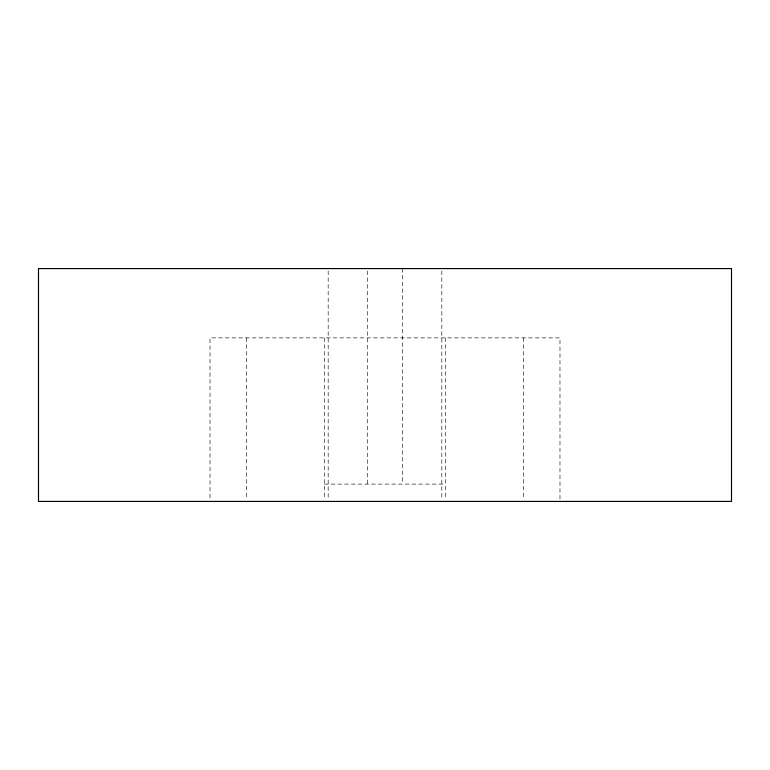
<?xml version="1.0" encoding="UTF-8"?>
<svg xmlns="http://www.w3.org/2000/svg" width="770" height="770" viewBox="0 0 770 770"><rect width="100%" height="100%" fill="white"/><g stroke="black" fill="none" stroke-linecap="round" stroke-linejoin="round"><path stroke-width="0.58" stroke-dasharray="3.85 2.89" d="M324.363 484.099L445.637 484.099M559.982 499.018L559.982 337.876L210.017 337.876L210.017 499.018M523.6 337.876L523.6 499.018M445.637 337.876L445.637 499.114M441.826 270.973L441.826 499.027M402.325 268.576L402.325 484.099M367.675 270.973L367.675 484.099M328.174 270.973L328.174 499.027M324.363 337.876L324.363 499.114M246.4 337.876L246.4 499.018"/><path stroke-width="1.16" d="M731.5 268.576L38.5 268.576L38.5 501.424L731.5 501.424L731.5 268.576"/></g></svg>
